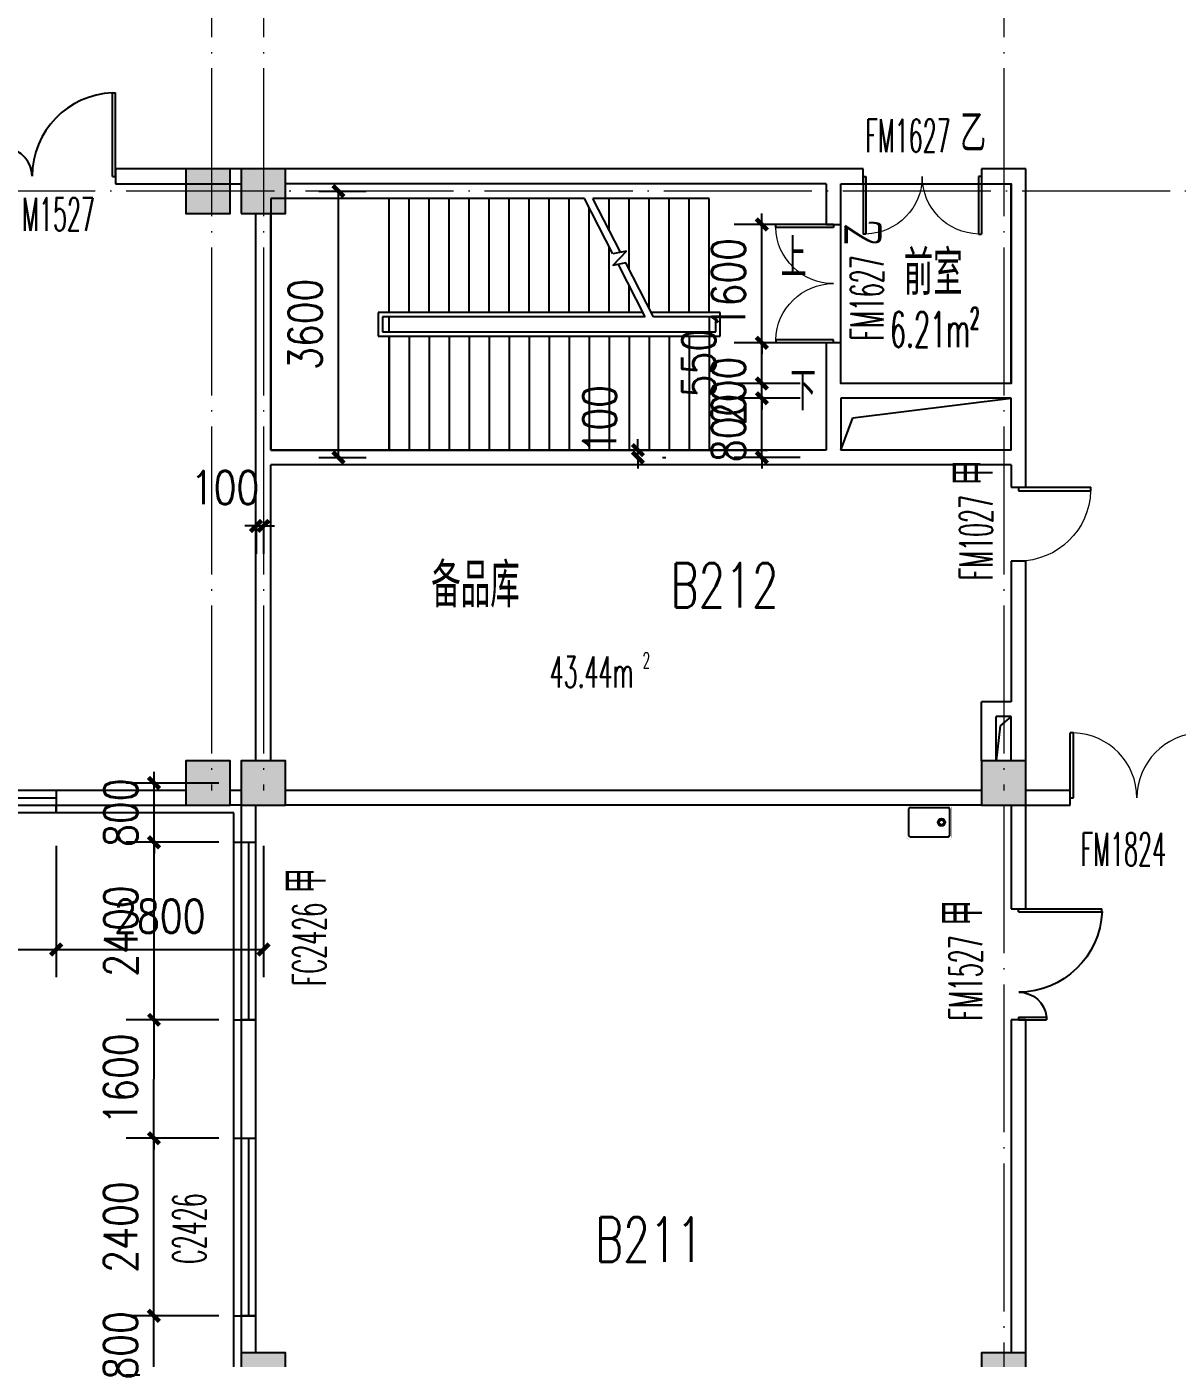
# Model space of a CAD drawing. Extents: x 1417642 to 3570900, y 124798 to 1191112.
# Drawn here: x 1508181 to 1523725, y 591996 to 609994 of the extents above; entities that cross this region are included whole.
import ezdxf

# ---------------------------------------------------------------- set-up
doc = ezdxf.new("R2010")
doc.units = 0
doc.header["$LTSCALE"] = 1000
doc.header["$MEASUREMENT"] = 0
doc.linetypes.add('DOTE', pattern=[2.42, 2, -0.2, 0.02, -0.2])
doc.layers.get('0').update_dxf_attribs({"linetype": 'CONTINUOUS'})
doc.layers.get('Defpoints').update_dxf_attribs({"linetype": 'CONTINUOUS'})
for name, color, linetype in [('colu', 2, 'CONTINUOUS'), ('COLUMN', 9, 'CONTINUOUS'), ('DIM_SYMB', 3, 'CONTINUOUS'), ('DOTE', 1, 'DOTE'), ('PUB_DIM', 3, 'CONTINUOUS'), ('PUB_HATCH', 8, 'CONTINUOUS'), ('PUB_TEXT', 40, 'CONTINUOUS'), ('SPACE', 7, 'CONTINUOUS'), ('STAIR', 2, 'CONTINUOUS'), ('SURFACE', 6, 'CONTINUOUS'), ('tiaozheng', 20, 'CONTINUOUS'), ('WALL', 4, 'CONTINUOUS'), ('WINDOW', 2, 'CONTINUOUS'), ('WINDOW_TEXT', 7, 'CONTINUOUS'), ('填充', 252, 'CONTINUOUS'), ('建筑轮廓', 2, 'CONTINUOUS'), ('柱填充', 8, 'CONTINUOUS'), ('水点', 3, 'CONTINUOUS')]:
    doc.layers.add(name, color=color, linetype=linetype)
doc.styles.add('_TCH_DIM', font='ROMANS', dxfattribs={"width": 0.7, "bigfont": 'Z'})
doc.styles.add('_TCH_SPACE', font='ROMANS', dxfattribs={"width": 0.7, "height": 5, "bigfont": 'Z'})
doc.styles.add('_TCH_WINDOW', font='ROMANS.shx', dxfattribs={"width": 0.7, "height": 400, "bigfont": 'Z.shx'})
doc.styles.add('DIM_FONT', font='SIMPLEX.shx', dxfattribs={"width": 0.8})
doc.styles.get("Standard").update_dxf_attribs({"font": 'GBENOR', "bigfont": 'GBCBIG'})
doc.styles.add('Z', font='ROMANS', dxfattribs={"width": 0.7, "bigfont": 'Z'})
doc.dimstyles.new('DIMN150', dxfattribs={"dimscale": 1.5, "dimtxt": 300, "dimasz": 100, "dimexe": 250, "dimexo": 300, "dimgap": 150, "dimtad": 1, "dimdec": 0, "dimzin": 0, "dimdsep": 46, "dimtxsty": 'DIM_FONT', "dimblk": 'ARCHTICK', "dimcen": 0.09, "dimdle": 1.5, "dimclrt": 7, "dimazin": 2, "dimtfac": 1, "dimtdec": 0, "dimtix": 1, "dimtmove": 2, "dimatfit": 3, "dimldrblk": 'ARCHTICK', "dimfxl": 1, "dimtolj": 1, "dimtzin": 0, "dimarcsym": 0})

# ---------------------------------------------------------------- blocks, each defined once
blk = doc.blocks.new('M_E3')
for p, q in [((-275, -410), (-275, -50)), ((-255, -30), (255, -30)), ((275, -50), (275, -410)), ((255, -430), (-255, -430))]:
    blk.add_line(p, q)
at = {"const_width": 1.5}
for points in [[(-275, 0, 0.414214), (-305, -30, 0.414214)], [(305, -30, 0.414214), (275, 0, 0.414214)], [(-305, -430, 0.414214), (-275, -460, 0.414214)], [(275, -460, 0.414214), (305, -430, 0.414214)]]:
    blk.add_lwpolyline(points, format="xyb", dxfattribs=at)
for points in [[(-275, 0), (275, 0)], [(-305, -430), (-305, -30)], [(305, -30), (305, -430)], [(275, -460), (-275, -460)]]:
    blk.add_lwpolyline(points, dxfattribs=at)
for radius in [50, 32.5]:
    blk.add_circle((165, -230), radius)
for centre, start, end in [((-255, -50), 90, 180), ((255, -50), 0, 90), ((-255, -410), 180, 270), ((255, -410), 270, 0)]:
    blk.add_arc(centre, 20, start, end)
at = {"width": 0.8, "flags": 9}
for tag in ['XSIZE', 'YSIZE']:
    blk.add_attdef(tag, (0, 0), '', height=0.5, dxfattribs=at)
blk = doc.blocks.new('896')
at = {"layer": '柱填充'}
h = blk.add_hatch(color=256, dxfattribs=at)
h.paths.add_polyline_path([(1580873, 568265), (1580873, 568965), (1580273, 568965), (1580273, 568265)])
h.paths.add_polyline_path([(1572873, 568265), (1572873, 568965), (1572273, 568965), (1572273, 568265)])
h.paths.add_polyline_path([(1564873, 568265), (1564873, 568965), (1564273, 568965), (1564273, 568265)])
h.paths.add_polyline_path([(1556873, 568265), (1556873, 568965), (1556273, 568965), (1556273, 568265)])
h.paths.add_polyline_path([(1546873, 568265), (1546873, 568965), (1546273, 568965), (1546273, 568265)])
h.paths.add_polyline_path([(1536873, 568265), (1536873, 568965), (1536273, 568965), (1536273, 568265)])
h.paths.add_polyline_path([(1533273, 568265), (1533273, 568965), (1532673, 568965), (1532673, 568265)])
h.paths.add_polyline_path([(1523273, 568365), (1523273, 568965), (1522673, 568965), (1522673, 568365)])
h.paths.add_polyline_path([(1590123, 558965), (1589423, 558965), (1589423, 558365), (1590123, 558365)])
h.paths.add_polyline_path([(1580923, 558365), (1580923, 559065), (1580223, 559065), (1580223, 558365)])
h.paths.add_polyline_path([(1572923, 558365), (1572923, 559065), (1572223, 559065), (1572223, 558365)])
h.paths.add_polyline_path([(1564923, 558365), (1564923, 559065), (1564223, 559065), (1564223, 558365)])
h.paths.add_polyline_path([(1556923, 558365), (1556923, 559065), (1556223, 559065), (1556223, 558365)])
h.paths.add_polyline_path([(1546923, 558365), (1546923, 559065), (1546223, 559065), (1546223, 558365)])
h.paths.add_polyline_path([(1536873, 558365), (1536873, 558965), (1536273, 558965), (1536273, 558365)])
h.paths.add_polyline_path([(1533273, 558365), (1533273, 558965), (1532673, 558965), (1532673, 558365)])
h.paths.add_polyline_path([(1523372, 558965), (1522672, 558965), (1522672, 558365), (1523372, 558365)])
h.paths.add_polyline_path([(1590123, 554765), (1590123, 555365), (1589523, 555365), (1589523, 554765)])
h.paths.add_polyline_path([(1580873, 554765), (1580873, 555365), (1580273, 555365), (1580273, 554765)])
h.paths.add_polyline_path([(1572873, 554765), (1572873, 555365), (1572273, 555365), (1572273, 554765)])
h.paths.add_polyline_path([(1564873, 554765), (1564873, 555365), (1564273, 555365), (1564273, 554765)])
h.paths.add_polyline_path([(1556873, 554765), (1556873, 555365), (1556273, 555365), (1556273, 554765)])
h.paths.add_polyline_path([(1546873, 554765), (1546873, 555365), (1546273, 555365), (1546273, 554765)])
h.paths.add_polyline_path([(1536873, 554765), (1536873, 555365), (1536273, 555365), (1536273, 554765)])
h.paths.add_polyline_path([(1533273, 554765), (1533273, 555365), (1532673, 555365), (1532673, 554765)])
h.paths.add_polyline_path([(1523372, 555365), (1522672, 555365), (1522672, 554765), (1523372, 554765)])
h.paths.add_polyline_path([(1590123, 546765), (1590123, 547365), (1589523, 547365), (1589523, 546765)])
h.paths.add_polyline_path([(1580873, 546765), (1580873, 547365), (1580273, 547365), (1580273, 546765)])
h.paths.add_polyline_path([(1572873, 546765), (1572873, 547365), (1572273, 547365), (1572273, 546765)])
h.paths.add_polyline_path([(1564873, 546765), (1564873, 547365), (1564273, 547365), (1564273, 546765)])
h.paths.add_polyline_path([(1556873, 546765), (1556873, 547365), (1556273, 547365), (1556273, 546765)])
h.paths.add_polyline_path([(1546873, 546715), (1546873, 547415), (1546173, 547415), (1546173, 546715)])
h.paths.add_polyline_path([(1536973, 546715), (1536973, 547415), (1536273, 547415), (1536273, 546715)])
h.paths.add_polyline_path([(1533273, 546715), (1533273, 547415), (1532573, 547415), (1532573, 546715)])
h.paths.add_polyline_path([(1523372, 547365), (1522672, 547365), (1522672, 546765), (1523372, 546765)])
h.paths.add_polyline_path([(1546873, 539365), (1546173, 539365), (1546173, 538765), (1546873, 538765)])
h.paths.add_polyline_path([(1536973, 538715), (1536973, 539415), (1536273, 539415), (1536273, 538715)])
h.paths.add_polyline_path([(1533273, 538715), (1533273, 539415), (1532573, 539415), (1532573, 538715)])
h.paths.add_polyline_path([(1523372, 539365), (1522672, 539365), (1522672, 538765), (1523372, 538765)])
h.paths.add_polyline_path([(1546873, 531365), (1546173, 531365), (1546173, 530765), (1546873, 530765)])
h.paths.add_polyline_path([(1536973, 530715), (1536973, 531415), (1536273, 531415), (1536273, 530715)])
h.paths.add_polyline_path([(1533273, 530715), (1533273, 531415), (1532573, 531415), (1532573, 530715)])
h.paths.add_polyline_path([(1523372, 531365), (1522672, 531365), (1522672, 530765), (1523372, 530765)])
h.paths.add_polyline_path([(1546873, 523365), (1546173, 523365), (1546173, 522765), (1546873, 522765)])
h.paths.add_polyline_path([(1536973, 522715), (1536973, 523415), (1536273, 523415), (1536273, 522715)])
h.paths.add_polyline_path([(1533273, 522715), (1533273, 523415), (1532573, 523415), (1532573, 522715)])
h.paths.add_polyline_path([(1523372, 523365), (1522672, 523365), (1522672, 522765), (1523372, 522765)])
h.paths.add_polyline_path([(1546873, 515365), (1546173, 515365), (1546173, 514765), (1546873, 514765)])
h.paths.add_polyline_path([(1536973, 514715), (1536973, 515415), (1536273, 515415), (1536273, 514715)])
h.paths.add_polyline_path([(1533273, 514715), (1533273, 515415), (1532573, 515415), (1532573, 514715)])
h.paths.add_polyline_path([(1523372, 515365), (1522672, 515365), (1522672, 514765), (1523372, 514765)])
h.paths.add_polyline_path([(1546873, 507365), (1546173, 507365), (1546173, 506765), (1546873, 506765)])
h.paths.add_polyline_path([(1536973, 506715), (1536973, 507415), (1536273, 507415), (1536273, 506715)])
h.paths.add_polyline_path([(1533273, 506715), (1533273, 507415), (1532573, 507415), (1532573, 506715)])
h.paths.add_polyline_path([(1523372, 507365), (1522672, 507365), (1522672, 506765), (1523372, 506765)])
h.paths.add_polyline_path([(1546873, 499365), (1546173, 499365), (1546173, 498765), (1546873, 498765)])
h.paths.add_polyline_path([(1536973, 498715), (1536973, 499415), (1536273, 499415), (1536273, 498715)])
h.paths.add_polyline_path([(1533273, 498715), (1533273, 499415), (1532573, 499415), (1532573, 498715)])
h.paths.add_polyline_path([(1523372, 499365), (1522672, 499365), (1522672, 498765), (1523372, 498765)])
h.paths.add_polyline_path([(1546873, 490765), (1546873, 491365), (1546273, 491365), (1546273, 490765)])
h.paths.add_polyline_path([(1536873, 490765), (1536873, 491365), (1536273, 491365), (1536273, 490765)])
h.paths.add_polyline_path([(1533273, 490765), (1533273, 491365), (1532673, 491365), (1532673, 490765)])
h.paths.add_polyline_path([(1523273, 490765), (1523273, 491365), (1522673, 491365), (1522673, 490765)])
at = {"layer": 'colu'}
for points in [[(1590123, 554765), (1590123, 555365), (1589523, 555365), (1589523, 554765)], [(1590123, 546765), (1590123, 547365), (1589523, 547365), (1589523, 546765)]]:
    blk.add_lwpolyline(points, close=True, dxfattribs=at)
blk = doc.blocks.new('_ArchTick')
at = {"color": 0, "linetype": 'ByBlock', "const_width": 0.4}
blk.add_lwpolyline([(-0.5, -0.5), (0.5, 0.5)], dxfattribs=at)
blk = doc.blocks.new('*D2500')
at = {"layer": 'Defpoints', "color": 0}
for p in [(1511279, 603675), (1511379, 603675), (1511379, 603246)]:
    blk.add_point(p, dxfattribs=at)
at = {"layer": 'PUB_DIM', "color": 0, "lineweight": -2}
for p, q in [((1511279, 603246), (1511129, 603246)), ((1511279, 603246), (1511379, 603246)), ((1511279, 603225), (1511279, 602871)), ((1511379, 603246), (1511529, 603246)), ((1511379, 603225), (1511379, 602871))]:
    blk.add_line(p, q, dxfattribs=at)
at = {"layer": 'PUB_DIM', "color": 0, "lineweight": -2, "xscale": 150, "yscale": 150, "zscale": 150}
blk.add_blockref('_ArchTick', (1511279, 603246), dxfattribs=at)
at = {"layer": 'PUB_DIM', "color": 0, "lineweight": -2, "xscale": 150, "yscale": 150, "zscale": 150, "rotation": 180}
blk.add_blockref('_ArchTick', (1511379, 603246), dxfattribs=at)
at = {"layer": 'PUB_DIM', "color": 7, "insert": (1510861, 603764), "char_height": 450, "attachment_point": 5, "style": 'DIM_FONT'}
blk.add_mtext('\\A1;100', dxfattribs=at)
blk = doc.blocks.new('*D2503')
at = {"layer": 'Defpoints', "color": 0}
for p in [(1516319, 604271), (1516438, 604271), (1516319, 604171)]:
    blk.add_point(p, dxfattribs=at)
at = {"layer": 'PUB_DIM', "color": 0, "lineweight": -2}
for p, q in [((1516438, 604271), (1516438, 604421)), ((1516438, 604171), (1516438, 604271)), ((1516769, 604271), (1516813, 604271)), ((1516438, 604171), (1516438, 604021)), ((1516769, 604171), (1516813, 604171))]:
    blk.add_line(p, q, dxfattribs=at)
at = {"layer": 'PUB_DIM', "color": 0, "lineweight": -2, "xscale": 150, "yscale": 150, "zscale": 150}
for p, rotation in [((1516438, 604271), 270), ((1516438, 604171), 90)]:
    blk.add_blockref('_ArchTick', p, dxfattribs=dict(at, rotation=rotation))
at = {"layer": 'PUB_DIM', "color": 7, "insert": (1515921, 604689), "char_height": 450, "attachment_point": 5, "rotation": 90, "style": 'DIM_FONT'}
blk.add_mtext('\\A1;100', dxfattribs=at)
blk = doc.blocks.new('*D2647')
at = {"layer": 'Defpoints', "color": 0}
for p in [(1509901, 599771), (1511228, 599771), (1511228, 598971)]:
    blk.add_point(p, dxfattribs=at)
at = {"layer": 'PUB_DIM', "color": 0, "lineweight": -2}
for p, q in [((1509901, 599771), (1509901, 599921)), ((1510778, 599771), (1509526, 599771)), ((1509901, 598971), (1509901, 599771)), ((1510778, 598971), (1509526, 598971)), ((1509901, 598971), (1509901, 598821))]:
    blk.add_line(p, q, dxfattribs=at)
at = {"layer": 'PUB_DIM', "color": 0, "lineweight": -2, "xscale": 150, "yscale": 150, "zscale": 150}
for p, rotation in [((1509901, 599771), 269.9904508880487), ((1509901, 598971), 89.99045088804874)]:
    blk.add_blockref('_ArchTick', p, dxfattribs=dict(at, rotation=rotation))
at = {"layer": 'PUB_DIM', "color": 7, "insert": (1509451, 599371), "char_height": 450, "attachment_point": 5, "rotation": 89.9905, "style": 'DIM_FONT'}
blk.add_mtext('\\A1;800', dxfattribs=at)
blk = doc.blocks.new('*D2648')
at = {"layer": 'Defpoints', "color": 0}
for p in [(1509901, 598971), (1511228, 598971), (1511228, 596571)]:
    blk.add_point(p, dxfattribs=at)
at = {"layer": 'PUB_DIM', "color": 0, "lineweight": -2}
for p, q in [((1510778, 598971), (1509526, 598971)), ((1509901, 596569), (1509901, 598973)), ((1510778, 596571), (1509526, 596571))]:
    blk.add_line(p, q, dxfattribs=at)
at = {"layer": 'PUB_DIM', "color": 0, "lineweight": -2, "xscale": 150, "yscale": 150, "zscale": 150}
for p, rotation in [((1509901, 598971), 89.99045088805158), ((1509901, 596571), 269.9904508880516)]:
    blk.add_blockref('_ArchTick', p, dxfattribs=dict(at, rotation=rotation))
at = {"layer": 'PUB_DIM', "color": 7, "insert": (1509451, 597771), "char_height": 450, "attachment_point": 5, "rotation": 89.9905, "style": 'DIM_FONT'}
blk.add_mtext('\\A1;2400', dxfattribs=at)
blk = doc.blocks.new('*D2649')
at = {"layer": 'Defpoints', "color": 0}
for p in [(1509901, 596571), (1511228, 596571), (1511228, 594971)]:
    blk.add_point(p, dxfattribs=at)
at = {"layer": 'PUB_DIM', "color": 0, "lineweight": -2}
for p, q in [((1509901, 596571), (1509901, 596721)), ((1510778, 596571), (1509526, 596571)), ((1509900, 594971), (1509901, 596571)), ((1510778, 594971), (1509525, 594971)), ((1509900, 594971), (1509900, 594821))]:
    blk.add_line(p, q, dxfattribs=at)
at = {"layer": 'PUB_DIM', "color": 0, "lineweight": -2, "xscale": 150, "yscale": 150, "zscale": 150}
for p, rotation in [((1509901, 596571), 269.9904508880541), ((1509900, 594971), 89.9904508880541)]:
    blk.add_blockref('_ArchTick', p, dxfattribs=dict(at, rotation=rotation))
at = {"layer": 'PUB_DIM', "color": 7, "insert": (1509450, 595771), "char_height": 450, "attachment_point": 5, "rotation": 89.9905, "style": 'DIM_FONT'}
blk.add_mtext('\\A1;1600', dxfattribs=at)
blk = doc.blocks.new('*D2650')
at = {"layer": 'Defpoints', "color": 0}
for p in [(1509900, 594971), (1511228, 594971), (1511227, 592571)]:
    blk.add_point(p, dxfattribs=at)
at = {"layer": 'PUB_DIM', "color": 0, "lineweight": -2}
for p, q in [((1510778, 594971), (1509525, 594971)), ((1509900, 592569), (1509900, 594973)), ((1510777, 592571), (1509525, 592571))]:
    blk.add_line(p, q, dxfattribs=at)
at = {"layer": 'PUB_DIM', "color": 0, "lineweight": -2, "xscale": 150, "yscale": 150, "zscale": 150}
for p, rotation in [((1509900, 594971), 89.99045088805146), ((1509900, 592571), 269.9904508880515)]:
    blk.add_blockref('_ArchTick', p, dxfattribs=dict(at, rotation=rotation))
at = {"layer": 'PUB_DIM', "color": 7, "insert": (1509450, 593771), "char_height": 450, "attachment_point": 5, "rotation": 89.9905, "style": 'DIM_FONT'}
blk.add_mtext('\\A1;2400', dxfattribs=at)
blk = doc.blocks.new('*D2651')
at = {"layer": 'Defpoints', "color": 0}
for p in [(1509900, 592571), (1511227, 592571), (1511227, 591771)]:
    blk.add_point(p, dxfattribs=at)
at = {"layer": 'PUB_DIM', "color": 0, "lineweight": -2}
for p, q in [((1509900, 592571), (1509900, 592721)), ((1510777, 592571), (1509525, 592571)), ((1509900, 591771), (1509900, 592571)), ((1510777, 591771), (1509525, 591771)), ((1509900, 591771), (1509900, 591621))]:
    blk.add_line(p, q, dxfattribs=at)
at = {"layer": 'PUB_DIM', "color": 0, "lineweight": -2, "xscale": 150, "yscale": 150, "zscale": 150}
for p, rotation in [((1509900, 592571), 269.9904508880525), ((1509900, 591771), 89.99045088805251)]:
    blk.add_blockref('_ArchTick', p, dxfattribs=dict(at, rotation=rotation))
at = {"layer": 'PUB_DIM', "color": 7, "insert": (1509450, 592171), "char_height": 450, "attachment_point": 5, "rotation": 89.9905, "style": 'DIM_FONT'}
blk.add_mtext('\\A1;800', dxfattribs=at)
blk = doc.blocks.new('*D2726')
at = {"layer": 'Defpoints', "color": 0}
for p in [(1506179, 599371), (1508579, 599371), (1508579, 597522)]:
    blk.add_point(p, dxfattribs=at)
at = {"layer": 'PUB_DIM', "color": 0, "lineweight": -2}
for p, q in [((1506179, 598921), (1506179, 597147)), ((1508579, 598921), (1508579, 597147)), ((1506176, 597522), (1508581, 597522))]:
    blk.add_line(p, q, dxfattribs=at)
at = {"layer": 'PUB_DIM', "color": 0, "lineweight": -2, "xscale": 150, "yscale": 150, "zscale": 150, "rotation": 180}
blk.add_blockref('_ArchTick', (1506179, 597522), dxfattribs=at)
at = {"layer": 'PUB_DIM', "color": 0, "lineweight": -2, "xscale": 150, "yscale": 150, "zscale": 150}
blk.add_blockref('_ArchTick', (1508579, 597522), dxfattribs=at)
at = {"layer": 'PUB_DIM', "color": 7, "insert": (1507379, 597972), "char_height": 450, "attachment_point": 5, "style": 'DIM_FONT'}
blk.add_mtext('\\A1;2400', dxfattribs=at)
blk = doc.blocks.new('*D2727')
at = {"layer": 'Defpoints', "color": 0}
for p in [(1508579, 599371), (1511379, 599371), (1511379, 597522)]:
    blk.add_point(p, dxfattribs=at)
at = {"layer": 'PUB_DIM', "color": 0, "lineweight": -2}
for p, q in [((1508579, 598921), (1508579, 597147)), ((1511379, 598921), (1511379, 597147)), ((1508576, 597522), (1511381, 597522))]:
    blk.add_line(p, q, dxfattribs=at)
at = {"layer": 'PUB_DIM', "color": 0, "lineweight": -2, "xscale": 150, "yscale": 150, "zscale": 150, "rotation": 180}
blk.add_blockref('_ArchTick', (1508579, 597522), dxfattribs=at)
at = {"layer": 'PUB_DIM', "color": 0, "lineweight": -2, "xscale": 150, "yscale": 150, "zscale": 150}
blk.add_blockref('_ArchTick', (1511379, 597522), dxfattribs=at)
at = {"layer": 'PUB_DIM', "color": 7, "insert": (1509979, 597972), "char_height": 450, "attachment_point": 5, "style": 'DIM_FONT'}
blk.add_mtext('\\A1;2800', dxfattribs=at)
blk = doc.blocks.new('*D2762')
at = {"layer": 'Defpoints', "color": 0}
for p in [(1518112, 607321), (1519079, 607321), (1519079, 605721)]:
    blk.add_point(p, dxfattribs=at)
at = {"layer": 'PUB_DIM', "color": 0, "lineweight": -2}
for p, q in [((1518112, 607321), (1518112, 607471)), ((1518629, 607321), (1517737, 607321)), ((1518112, 605721), (1518112, 607321)), ((1518629, 605721), (1517737, 605721)), ((1518112, 605721), (1518112, 605571))]:
    blk.add_line(p, q, dxfattribs=at)
at = {"layer": 'PUB_DIM', "color": 0, "lineweight": -2, "xscale": 150, "yscale": 150, "zscale": 150}
for p, rotation in [((1518112, 607321), 270), ((1518112, 605721), 90)]:
    blk.add_blockref('_ArchTick', p, dxfattribs=dict(at, rotation=rotation))
at = {"layer": 'PUB_DIM', "color": 7, "insert": (1517662, 606521), "char_height": 450, "attachment_point": 5, "rotation": 90, "style": 'DIM_FONT'}
blk.add_mtext('\\A1;1600', dxfattribs=at)
blk = doc.blocks.new('*D2763')
at = {"layer": 'Defpoints', "color": 0}
for p in [(1518112, 605721), (1519079, 605721), (1519079, 605171)]:
    blk.add_point(p, dxfattribs=at)
at = {"layer": 'PUB_DIM', "color": 0, "lineweight": -2}
for p, q in [((1518629, 605721), (1517737, 605721)), ((1518112, 605169), (1518112, 605723)), ((1518629, 605171), (1517737, 605171))]:
    blk.add_line(p, q, dxfattribs=at)
at = {"layer": 'PUB_DIM', "color": 0, "lineweight": -2, "xscale": 150, "yscale": 150, "zscale": 150}
for p, rotation in [((1518112, 605721), 90), ((1518112, 605171), 270)]:
    blk.add_blockref('_ArchTick', p, dxfattribs=dict(at, rotation=rotation))
at = {"layer": 'PUB_DIM', "color": 7, "insert": (1517261, 605446), "char_height": 450, "attachment_point": 5, "rotation": 90, "style": 'DIM_FONT'}
blk.add_mtext('\\A1;550', dxfattribs=at)
blk = doc.blocks.new('*D2764')
at = {"layer": 'Defpoints', "color": 0}
for p in [(1518112, 605171), (1519079, 605171), (1519079, 604971)]:
    blk.add_point(p, dxfattribs=at)
at = {"layer": 'PUB_DIM', "color": 0, "lineweight": -2}
for p, q in [((1518112, 605171), (1518112, 605321)), ((1518629, 605171), (1517737, 605171)), ((1518112, 604971), (1518112, 605171)), ((1518629, 604971), (1517737, 604971)), ((1518112, 604971), (1518112, 604821))]:
    blk.add_line(p, q, dxfattribs=at)
at = {"layer": 'PUB_DIM', "color": 0, "lineweight": -2, "xscale": 150, "yscale": 150, "zscale": 150}
for p, rotation in [((1518112, 605171), 270), ((1518112, 604971), 90)]:
    blk.add_blockref('_ArchTick', p, dxfattribs=dict(at, rotation=rotation))
at = {"layer": 'PUB_DIM', "color": 7, "insert": (1517662, 605071), "char_height": 450, "attachment_point": 5, "rotation": 90, "style": 'DIM_FONT'}
blk.add_mtext('\\A1;200', dxfattribs=at)
blk = doc.blocks.new('*D2765')
at = {"layer": 'Defpoints', "color": 0}
for p in [(1518112, 604971), (1519079, 604971), (1519079, 604171)]:
    blk.add_point(p, dxfattribs=at)
at = {"layer": 'PUB_DIM', "color": 0, "lineweight": -2}
for p, q in [((1518112, 604971), (1518112, 605121)), ((1518629, 604971), (1517737, 604971)), ((1518112, 604171), (1518112, 604971)), ((1518629, 604171), (1517737, 604171)), ((1518112, 604171), (1518112, 604021))]:
    blk.add_line(p, q, dxfattribs=at)
at = {"layer": 'PUB_DIM', "color": 0, "lineweight": -2, "xscale": 150, "yscale": 150, "zscale": 150}
for p, rotation in [((1518112, 604971), 270), ((1518112, 604171), 90)]:
    blk.add_blockref('_ArchTick', p, dxfattribs=dict(at, rotation=rotation))
at = {"layer": 'PUB_DIM', "color": 7, "insert": (1517662, 604571), "char_height": 450, "attachment_point": 5, "rotation": 90, "style": 'DIM_FONT'}
blk.add_mtext('\\A1;800', dxfattribs=at)
blk = doc.blocks.new('*D3064')
at = {"layer": 'Defpoints', "color": 0}
for p in [(1511679, 607771), (1512392, 607771), (1511679, 604171)]:
    blk.add_point(p, dxfattribs=at)
at = {"layer": 'PUB_DIM', "color": 0, "lineweight": -2}
for p, q in [((1512129, 607771), (1512767, 607771)), ((1512392, 604169), (1512392, 607773)), ((1512129, 604171), (1512767, 604171))]:
    blk.add_line(p, q, dxfattribs=at)
at = {"layer": 'PUB_DIM', "color": 0, "lineweight": -2, "xscale": 150, "yscale": 150, "zscale": 150}
for p, rotation in [((1512392, 607771), 90), ((1512392, 604171), 270)]:
    blk.add_blockref('_ArchTick', p, dxfattribs=dict(at, rotation=rotation))
at = {"layer": 'PUB_DIM', "color": 7, "insert": (1511942, 605971), "char_height": 450, "attachment_point": 5, "rotation": 90, "style": 'DIM_FONT'}
blk.add_mtext('\\A1;3600', dxfattribs=at)
blk = doc.blocks.new('_FZH')
blk.add_lwpolyline([(-0.5, -0.5), (0.5, -0.5), (0.5, 0.5), (-0.5, 0.5)], close=True)
at = {"layer": 'PUB_HATCH'}
blk.add_solid([(-0.5, -0.5), (0.5, -0.5), (-0.5, 0.5), (0.5, 0.5)], dxfattribs=at)
blk = doc.blocks.new('$TCHSYS$WIN2D')
for p, q in [((-0.5, 0.5), (0.5, 0.5)), ((-0.5, 0.5), (-0.5, -0.5)), ((0.5, 0.5), (0.5, -0.5)), ((0.5, 0.1667), (-0.5, 0.1667)), ((0.5, -0.1667), (-0.5, -0.1667)), ((-0.5, -0.5), (0.5, -0.5))]:
    blk.add_line(p, q)
blk = doc.blocks.new('$DorLib2D$00000225')
at = {"color": 0}
for p, q in [((0.475, -0.001), (0.475, 0.752)), ((0.475, 0.752), (0.5, 0.752)), ((0.5, -0.001), (0.5, 0.752)), ((-0.5, 0), (-0.5, 0.252)), ((-0.475, 0.252), (-0.5, 0.252)), ((-0.475, 0), (-0.475, 0.252)), ((-0.475, 0), (-0.5, 0)), ((0.475, -0.001), (0.5, -0.001))]:
    blk.add_line(p, q, dxfattribs=at)
for centre, radius, start, end in [((0.505, -0.002), 0.755, 92.2493, 179.7238), ((-0.501, 0.003), 0.251, 359.7899, 84.0974)]:
    blk.add_arc(centre, radius, start, end, dxfattribs=at)
blk = doc.blocks.new('$DorLib2D$00000002')
for p, q in [((-0.5, 0), (-0.5, 0.4875)), ((-0.475, 0.4875), (-0.5, 0.4875)), ((-0.475, 0), (-0.475, 0.4875)), ((0.475, 0), (0.475, 0.4875)), ((0.475, 0.4875), (0.5, 0.4875)), ((0.5, 0), (0.5, 0.4875)), ((-0.5, 0), (-0.475, 0)), ((0.5, 0), (0.475, 0))]:
    blk.add_line(p, q)
at = {"lineweight": 13}
for centre, start, end in [((-0.4875, 0), 0, 88.53072), ((0.4875, 0), 91.46928, 180)]:
    blk.add_arc(centre, 0.4875, start, end, dxfattribs=at)
blk = doc.blocks.new('$DorLib2D$00000001')
for p, q in [((0.45, 0.975), (0.5, 0.975)), ((0.45, 0), (0.45, 0.975)), ((0.5, 0), (0.5, 0.975)), ((0.5, 0), (0.45, 0))]:
    blk.add_line(p, q)
at = {"lineweight": 13}
blk.add_arc((0.475, 0), 0.975, 91.4693, 180, dxfattribs=at)

msp = doc.modelspace()

# ---------------------------------------------------------------- linework, layer by layer
at = {"layer": 'DIM_SYMB'}
for points in [[(1518344.8, 605070.9, 0, 0, 0), (1512278.7, 605070.9, 0, 0, 0), (1512278.7, 606870.9, 0, 0, 0), (1515598.7, 606870.9, 120, 0, 0), (1516048.7, 606870.9, 0, 0, 0)], [(1518216.2, 606870.9, 0, 0, 0), (1516768.7, 606870.9, 120, 0, 0), (1516318.7, 606870.9, 0, 0, 0)]]:
    msp.add_lwpolyline(points, format="xyseb", dxfattribs=at)
at = {"layer": 'DOTE', "lineweight": 0, "elevation": 0}
for points in [[(1510678.7, 626370.9), (1510678.7, 599670.9)], [(1511378.7, 626370.9), (1511378.7, 599670.9)], [(1511378.7, 626370.9), (1511378.7, 599670.9)], [(1511378.7, 626370.9), (1511378.7, 599670.9)], [(1521378.7, 626370.9), (1521378.7, 599670.9)], [(1521378.7, 626370.9), (1521378.7, 599670.9)], [(1521378.7, 626370.9), (1521378.7, 599670.9)], [(1596227.1, 607770.9), (1432052.3, 607770.9)], [(1521378.7, 599470.9), (1521378.7, 515570.4)]]:
    msp.add_lwpolyline(points, dxfattribs=at)
at = {"layer": 'STAIR'}
for p, q in [((1513078.7, 607670.9), (1511478.7, 607670.9)), ((1511478.7, 607670.9), (1511478.7, 604270.9)), ((1515718.4, 607670.9), (1513078.7, 607670.9)), ((1513078.7, 606130.9), (1513078.7, 607670.9)), ((1513078.7, 606130.9), (1513078.7, 607670.9)), ((1513348.7, 606130.9), (1513348.7, 607670.9)), ((1513618.7, 606130.9), (1513618.7, 607670.9)), ((1513888.7, 606130.9), (1513888.7, 607670.9)), ((1514158.7, 606130.9), (1514158.7, 607670.9)), ((1514428.7, 606130.9), (1514428.7, 607670.9)), ((1514698.7, 606130.9), (1514698.7, 607670.9)), ((1514968.7, 606130.9), (1514968.7, 607670.9)), ((1515238.7, 606130.9), (1515238.7, 607670.9)), ((1515508.7, 606130.9), (1515508.7, 607670.9)), ((1516101.2, 606922.3), (1515718.4, 607670.9)), ((1517398.7, 607670.9), (1515830.7, 607670.9)), ((1516202.5, 606944), (1515830.7, 607670.9)), ((1516048.7, 607244.7), (1516048.7, 607670.9)), ((1516318.7, 606716.7), (1516318.7, 607670.9)), ((1516588.7, 606188.8), (1516588.7, 607670.9)), ((1516858.7, 606130.9), (1516858.7, 607670.9)), ((1517128.7, 606130.9), (1517128.7, 607670.9)), ((1517398.7, 606130.9), (1517398.7, 607670.9)), ((1515778.7, 606130.9), (1515778.7, 607553)), ((1516048.7, 606130.9), (1516048.7, 607025.1)), ((1516100.7, 606764.4), (1516283.9, 606961.4)), ((1516283.9, 606961.4), (1516101.2, 606922.3)), ((1516275.2, 606801.8), (1516100.7, 606764.4)), ((1516536.6, 606070.9), (1516174, 606780.1)), ((1516649, 606070.9), (1516275.2, 606801.8)), ((1516318.7, 606130.9), (1516318.7, 606497.1)), ((1516506, 606130.9), (1512928.7, 606130.9)), ((1512928.7, 606130.9), (1512928.7, 605810.9)), ((1516536.6, 606070.9), (1512988.7, 606070.9)), ((1512988.7, 606070.9), (1512988.7, 605870.9)), ((1516536.6, 606070.9), (1513078.7, 606070.9)), ((1513078.7, 605870.9), (1513078.7, 606070.9)), ((1517548.7, 606130.9), (1516618.3, 606130.9)), ((1517398.7, 606070.9), (1516649, 606070.9)), ((1517488.7, 606070.9), (1516649, 606070.9)), ((1517398.7, 606070.9), (1517398.7, 605870.9)), ((1517488.7, 605870.9), (1517488.7, 606070.9)), ((1517548.7, 605810.9), (1517548.7, 606130.9)), ((1512988.7, 605870.9), (1517488.7, 605870.9)), ((1513078.7, 605870.9), (1517398.7, 605870.9)), ((1512928.7, 605810.9), (1517548.7, 605810.9)), ((1513078.7, 605810.9), (1513078.7, 604270.9)), ((1513078.7, 604270.9), (1513078.7, 605810.9)), ((1513348.7, 605810.9), (1513348.7, 604270.9)), ((1513618.7, 605810.9), (1513618.7, 604270.9)), ((1513888.7, 605810.9), (1513888.7, 604270.9)), ((1514158.7, 605810.9), (1514158.7, 604270.9)), ((1514428.7, 605810.9), (1514428.7, 604270.9)), ((1514698.7, 605810.9), (1514698.7, 604270.9)), ((1514968.7, 605810.9), (1514968.7, 604270.9)), ((1515238.7, 605810.9), (1515238.7, 604270.9)), ((1515508.7, 605810.9), (1515508.7, 604270.9)), ((1515778.7, 605810.9), (1515778.7, 604270.9)), ((1516048.7, 605810.9), (1516048.7, 604270.9)), ((1516318.7, 605810.9), (1516318.7, 604270.9)), ((1516588.7, 605810.9), (1516588.7, 604270.9)), ((1516858.7, 605810.9), (1516858.7, 604270.9)), ((1517128.7, 605810.9), (1517128.7, 604270.9)), ((1517398.7, 605810.9), (1517398.7, 604270.9)), ((1511478.7, 604270.9), (1513078.7, 604270.9)), ((1513078.7, 604270.9), (1517398.7, 604270.9))]:
    msp.add_line(p, q, dxfattribs=at)
msp.add_lwpolyline([(1519178.7, 607870.9), (1521478.7, 607870.9), (1521478.7, 605170.9), (1519178.7, 605170.9)], close=True, dxfattribs=at)
at = {"layer": 'SURFACE'}
for p, q in [((1508578.7, 599370.9), (1508578.7, 599470.9)), ((1510628.7, 599370.9), (1508578.7, 599370.9)), ((1510978.7, 599370.9), (1510628.7, 599370.9)), ((1510978.7, 598970.9), (1510978.7, 599370.9)), ((1510978.7, 598970.9), (1511078.7, 598970.9)), ((1510978.7, 596570.9), (1511078.7, 596570.9)), ((1510978.7, 594970.9), (1510978.7, 596570.9)), ((1510978.7, 594970.9), (1511078.7, 594970.9)), ((1510978.7, 592570.9), (1511078.7, 592570.9)), ((1510978.7, 591770.9), (1510978.7, 592570.9))]:
    msp.add_line(p, q, dxfattribs=at)
at = {"layer": 'tiaozheng', "color": 2}
for p, q in [((1519342.3, 604706.5, 0), (1521478.7, 604970.9, 0)), ((1519178.7, 604270.9, 0), (1519342.3, 604706.5, 0)), ((1521478.7, 600670.9, 0), (1521331.9, 600544.3, 0)), ((1521331.9, 600544.3, 0), (1521278.7, 600070.9, 0))]:
    msp.add_line(p, q, dxfattribs=at)
at = {"layer": 'WALL'}
for p, q in [((1511078.7, 608070.9), (1509378.7, 608070.9)), ((1509378.7, 608070.9), (1509378.7, 607870.9)), ((1519078.7, 608070.9), (1511678.7, 608070.9)), ((1519478.7, 608070.9), (1519078.7, 608070.9)), ((1519478.7, 607870.9), (1519478.7, 608070.9)), ((1521678.7, 608070.9), (1521078.7, 608070.9)), ((1521078.7, 608070.9), (1521078.7, 607870.9)), ((1521678.7, 605070.9), (1521678.7, 608070.9)), ((1509378.7, 607870.9), (1511078.7, 607870.9)), ((1518978.7, 607870.9), (1511678.7, 607870.9)), ((1518978.7, 607870.9), (1518978.7, 607320.9)), ((1519178.7, 607870.9), (1519478.7, 607870.9)), ((1519178.7, 607320.9), (1519178.7, 607870.9)), ((1521078.7, 607870.9), (1521478.7, 607870.9)), ((1521478.7, 605170.9), (1521478.7, 607870.9)), ((1511278.7, 604170.9), (1511278.7, 607470.9)), ((1511478.7, 604270.9), (1511478.7, 607470.9)), ((1518978.7, 607320.9), (1519178.7, 607320.9)), ((1519178.7, 605720.9), (1518978.7, 605720.9)), ((1518978.7, 605720.9), (1518978.7, 605070.9)), ((1519178.7, 605170.9), (1519178.7, 605720.9)), ((1521478.7, 605170.9), (1519178.7, 605170.9)), ((1518978.7, 605070.9), (1518978.7, 604270.9)), ((1521478.7, 604970.9), (1519178.7, 604970.9)), ((1519178.7, 604970.9), (1519178.7, 604270.9)), ((1521478.7, 604270.9), (1521478.7, 604970.9)), ((1521678.7, 604170.9), (1521678.7, 605070.9)), ((1518978.7, 604270.9), (1511478.7, 604270.9)), ((1521478.7, 604270.9), (1519178.7, 604270.9)), ((1511278.7, 600070.9), (1511278.7, 604170.9)), ((1511478.7, 600070.9), (1511478.7, 604070.9)), ((1519078.7, 604070.9), (1511478.7, 604070.9)), ((1521478.7, 604070.9), (1519078.7, 604070.9)), ((1521478.7, 604070.9), (1521478.7, 603770.9)), ((1521678.7, 603770.9), (1521678.7, 604170.9)), ((1521478.7, 603770.9), (1521678.7, 603770.9)), ((1521678.7, 602770.9), (1521478.7, 602770.9)), ((1521478.7, 602770.9), (1521478.7, 600870.9)), ((1521678.7, 600770.9), (1521678.7, 602770.9)), ((1521078.7, 600070.9), (1521078.7, 600870.9)), ((1521478.7, 600870.9), (1521078.7, 600870.9)), ((1521278.7, 600070.9), (1521278.7, 600670.9)), ((1521478.7, 600670.9), (1521278.7, 600670.9)), ((1521478.7, 600070.9), (1521478.7, 600670.9)), ((1521678.7, 600070.9), (1521678.7, 600770.9)), ((1510328.7, 599670.9), (1508578.7, 599670.9)), ((1508578.7, 599670.9), (1508578.7, 599470.9)), ((1511078.7, 599670.9), (1510928.7, 599670.9)), ((1521078.7, 599670.9), (1511678.7, 599670.9)), ((1522278.7, 599670.9), (1521678.7, 599670.9)), ((1522278.7, 599470.9), (1522278.7, 599670.9)), ((1508578.7, 599470.9), (1510328.7, 599470.9)), ((1511078.7, 599470.9), (1510928.7, 599470.9)), ((1511078.7, 599470.9), (1511078.7, 598970.9)), ((1511278.7, 598970.9), (1511278.7, 599470.9)), ((1521078.7, 599470.9), (1511678.7, 599470.9)), ((1521478.7, 599470.9), (1521478.7, 598070.6)), ((1521678.7, 598070.6), (1521678.7, 599470.9)), ((1521678.7, 599470.9), (1522278.7, 599470.9)), ((1511078.7, 598970.9), (1511278.7, 598970.9)), ((1521478.7, 598070.6), (1521678.7, 598070.6)), ((1511278.7, 596570.9), (1511078.7, 596570.9)), ((1511078.7, 596570.9), (1511078.7, 594970.9)), ((1511278.7, 594970.9), (1511278.7, 596570.9)), ((1521678.7, 596570.6), (1521478.7, 596570.6)), ((1521478.7, 596570.6), (1521478.7, 592070.9)), ((1521678.7, 592070.9), (1521678.7, 596570.6)), ((1511078.7, 594970.9), (1511278.7, 594970.9)), ((1511278.7, 592570.9), (1511078.7, 592570.9)), ((1511078.7, 592570.9), (1511078.7, 592070.9)), ((1511278.7, 592070.9), (1511278.7, 592570.9))]:
    msp.add_line(p, q, dxfattribs=at)
at = {"layer": '建筑轮廓'}
msp.add_line((1516588.7, 604270.9, 0), (1518188.7, 604270.9, 0), dxfattribs=at)

# ---------------------------------------------------------------- block references
at = {"layer": 'COLUMN', "lineweight": 0, "xscale": 600, "yscale": 600, "zscale": 600}
for p in [(1510628.7, 607770.9, 0), (1511378.7, 607770.9, 0), (1510628.7, 599770.9, 0), (1511378.7, 599770.9, 0), (1521378.7, 599770.9, 0), (1511378.7, 591770.9, 0), (1521378.7, 591770.9, 0)]:
    msp.add_blockref('_FZH', p, dxfattribs=at)
at = {"layer": 'tiaozheng'}
msp.add_blockref('896', (-79194.1, 52705.8, 0), dxfattribs=at)
at = {"layer": 'WINDOW', "lineweight": 0}
ref = msp.add_blockref('$DorLib2D$00000225', (1508628.7, 607970.9), dxfattribs=dict(at, xscale=-1500, yscale=-1500, zscale=-1500, rotation=180))
ref.add_attrib('A', 'M1527', (1508119.4, 607235.3), dxfattribs={"layer": 'WINDOW_TEXT', "lineweight": 0, "height": 446.25, "style": '_TCH_WINDOW', "width": 0.494118})
for name, p, xscale, yscale, zscale, rotation in [('$DorLib2D$00000002', (1520278.7, 607970.9), -1600, 1600, -1600, 180), ('$DorLib2D$00000002', (1519078.7, 606520.9), 1600, -1600, 1600, 270), ('$DorLib2D$00000001', (1521578.7, 603270.9), 1000, -1000, 1000, 90), ('$DorLib2D$00000002', (1523178.7, 599570.9), -1800, -1800, -1800, 180), ('$DorLib2D$00000225', (1521578.7, 597320.6), 1500, -1500, 1500, 90)]:
    msp.add_blockref(name, p, dxfattribs=dict(at, xscale=xscale, yscale=yscale, zscale=zscale, rotation=rotation))
at = {"layer": 'WINDOW', "color": 2}
ref = msp.add_blockref('$TCHSYS$WIN2D', (1507378.7, 599520.9), dxfattribs=dict(at, xscale=2400, yscale=-300, zscale=2400, rotation=180))
ref.add_attrib('A', 'C2426', (1506879.9, 598514), dxfattribs={"layer": 'WINDOW_TEXT', "color": 2, "height": 446.25, "style": '_TCH_WINDOW', "width": 0.494118})
at = {"layer": 'WINDOW', "color": 2, "xscale": 2400, "yscale": 300, "zscale": 2400, "rotation": 90}
msp.add_blockref('$TCHSYS$WIN2D', (1511128.7, 597770.9), dxfattribs=at)
at = {"layer": 'WINDOW', "color": 2}
ref = msp.add_blockref('$TCHSYS$WIN2D', (1511128.7, 593770.9), dxfattribs=dict(at, xscale=2400, yscale=300, zscale=2400, rotation=90))
ref.add_attrib('A', 'C2426', (1510600.6, 593272.1), dxfattribs={"layer": 'WINDOW_TEXT', "color": 2, "height": 446.25, "rotation": 90, "style": '_TCH_WINDOW', "width": 0.494118})
at = {"layer": '水点'}
msp.add_blockref('M_E3', (1520373.7, 599470.9, 0), dxfattribs=at)

# ---------------------------------------------------------------- texts
at = {"layer": 'PUB_TEXT'}
for s, height, style, width, p in [('上', 525, '_TCH_DIM', 0.7, (1518366.3, 606608.4)), ('前室', 600, 'Z', 0.7, (1520027.4, 606366.5, 0)), ('6.21m%%178', 480, 'Z', 0.525, (1519843.4, 605660.5)), ('下', 525, '_TCH_DIM', 0.7, (1518495, 604808.4))]:
    msp.add_text(s, height=height, dxfattribs=dict(at, style=style, width=width)).set_placement(p)
at = {"layer": 'PUB_TEXT', "color": 1, "lineweight": 60, "style": 'Z', "width": 0.7}
for s, p in [('B212', (1516880, 602145.2)), ('B211', (1515859, 593302.4))]:
    msp.add_text(s, height=600, dxfattribs=at).set_placement(p)
at = {"layer": 'SPACE', "style": '_TCH_SPACE', "width": 0.525}
for s, height, p in [('2', 210, (1516504.5, 601324.6, 0)), ('43.44m', 420, (1515244.5, 601062.1, 0))]:
    msp.add_text(s, height=height, dxfattribs=at).set_placement(p)
at = {"layer": 'WINDOW_TEXT', "style": '_TCH_WINDOW'}
for s, height, width, p in [('FM1627', 446.25, 0.494118, (1519509.4, 608295.9)), ('乙', 525, 0.7, (1520790.4, 608295.9)), ('FM1824', 446.25, 0.494118, (1522419.5, 598654.1))]:
    msp.add_text(s, height=height, dxfattribs=dict(at, width=width)).set_placement(p)
for s, height, width, p in [('乙', 525, 0.7, (1519753.7, 607032.6)), ('FM1627', 446.25, 0.494118, (1519753.7, 605751.6)), ('甲', 525, 0.7, (1521228.7, 603792.8)), ('FM1027', 446.25, 0.494118, (1521228.7, 602511.8)), ('甲', 525, 0.7, (1521087.1, 597842.5)), ('FM1527', 446.25, 0.494118, (1521087.1, 596561.5))]:
    msp.add_text(s, height=height, rotation=90, dxfattribs=dict(at, width=width)).set_placement(p)
at = {"layer": 'WINDOW_TEXT', "color": 2, "style": '_TCH_WINDOW'}
for s, height, width, p in [('甲', 525, 0.7, (1512221, 598277)), ('FC2426', 446.25, 0.494118, (1512221, 597027.5))]:
    msp.add_text(s, height=height, rotation=90, dxfattribs=dict(at, width=width)).set_placement(p)
at = {"layer": '填充', "insert": (1513644.7, 602745), "char_height": 600, "width": 5704.437, "attachment_point": 1, "style": '_TCH_WINDOW'}
msp.add_mtext('{\\C2;备品库}', dxfattribs=at)

# ---------------------------------------------------------------- dimensions: what is measured, and where the dimension line sits
at = {"layer": 'PUB_DIM'}
for p1, p2, distance, picture, middle in [((1511678.7, 604170.9), (1511678.7, 607770.9), -712.8, '*D3064', (1511941.5, 605970.9)), ((1519078.7, 605720.9), (1519078.7, 607320.9), 966.5, '*D2762', (1517662.1, 606520.9)), ((1519078.7, 604970.9), (1519078.7, 605170.9), 966.5, '*D2764', (1517662.1, 605070.9)), ((1519078.7, 604170.9), (1519078.7, 604970.9), 966.5, '*D2765', (1517662.1, 604570.9)), ((1511228.3, 598970.9), (1511228.5, 599770.9), 1327.4, '*D2647', (1509451, 599371.2)), ((1506178.7, 599370.9), (1508578.7, 599370.9), -1848.8, '*D2726', (1507378.7, 597972.1)), ((1508578.7, 599370.9), (1511378.7, 599370.9), -1848.8, '*D2727', (1509978.7, 597972.1)), ((1511227.9, 596570.9), (1511228.3, 598970.9), 1327.4, '*D2648', (1509450.8, 597771.2)), ((1511227.7, 594970.9), (1511227.9, 596570.9), 1327.4, '*D2649', (1509450.4, 595771.2)), ((1511227.3, 592570.9), (1511227.7, 594970.9), 1327.4, '*D2650', (1509450.1, 593771.2)), ((1511227.1, 591770.9), (1511227.3, 592570.9), 1327.4, '*D2651', (1509449.8, 592171.2))]:
    dim = msp.add_aligned_dim(p1=p1, p2=p2, distance=distance, dimstyle='DIMN150', dxfattribs=at)
    dim.commit()
    dim.dimension.update_dxf_attribs({"geometry": picture, "text_midpoint": middle})
for base, p1, p2, angle, picture, middle in [((1518112.1, 605720.9), (1519078.7, 605170.9), (1519078.7, 605720.9), 90, '*D2763', (1517260.9, 605445.9)), ((1516438, 604270.9), (1516318.7, 604170.9), (1516318.7, 604270.9), 90, '*D2503', (1515920.5, 604688.6)), ((1511378.7, 603246.3), (1511278.7, 603675.2), (1511378.7, 603675.2), 0, '*D2500', (1510860.9, 603763.8))]:
    dim = msp.add_linear_dim(base=base, p1=p1, p2=p2, angle=angle, dimstyle='DIMN150', dxfattribs=at)
    dim.commit()
    dim.dimension.update_dxf_attribs({"geometry": picture, "text_midpoint": middle, "dimtype": 129})

doc.saveas('drawing.dxf')
